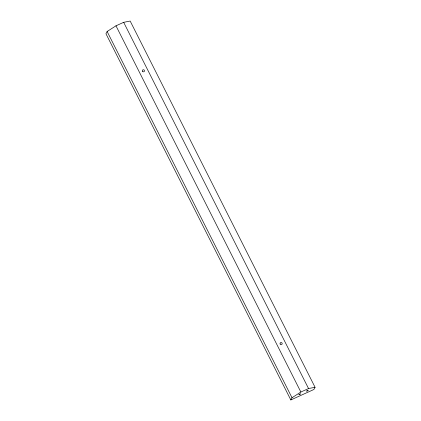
<?xml version="1.0" encoding="UTF-8"?>
<svg xmlns="http://www.w3.org/2000/svg" width="421" height="421" viewBox="0 0 421 421"><rect width="100%" height="100%" fill="white"/><g stroke="black" fill="none" stroke-linecap="round" stroke-linejoin="round"><path stroke-width="0.63" d="M107.123 31.507L105.945 33.722L290.827 399.95L313.877 389.493L315.055 387.278L130.173 21.05L123.669 22.324L115.986 25.807L107.123 31.507L292.006 397.734L290.827 399.95M292.006 397.734L300.862 392.035L308.551 388.551L315.055 387.278M123.669 22.324L308.551 388.551M115.986 25.807L300.862 392.035M298.926 394.498C299.026 395.44 302.599 392.451 298.926 394.498M306.609 391.009C306.709 391.956 310.282 388.967 306.609 391.009M142.456 71.233A1.084 1.037 28 0 0 144.314 71.407A1.084 1.037 28 0 0 143.482 69.754A1.084 1.037 28 0 0 142.456 71.233M280.154 343.999A1.084 1.037 28 0 0 282.012 344.168A1.084 1.037 28 0 0 281.181 342.52A1.084 1.037 28 0 0 280.154 343.999"/></g></svg>
